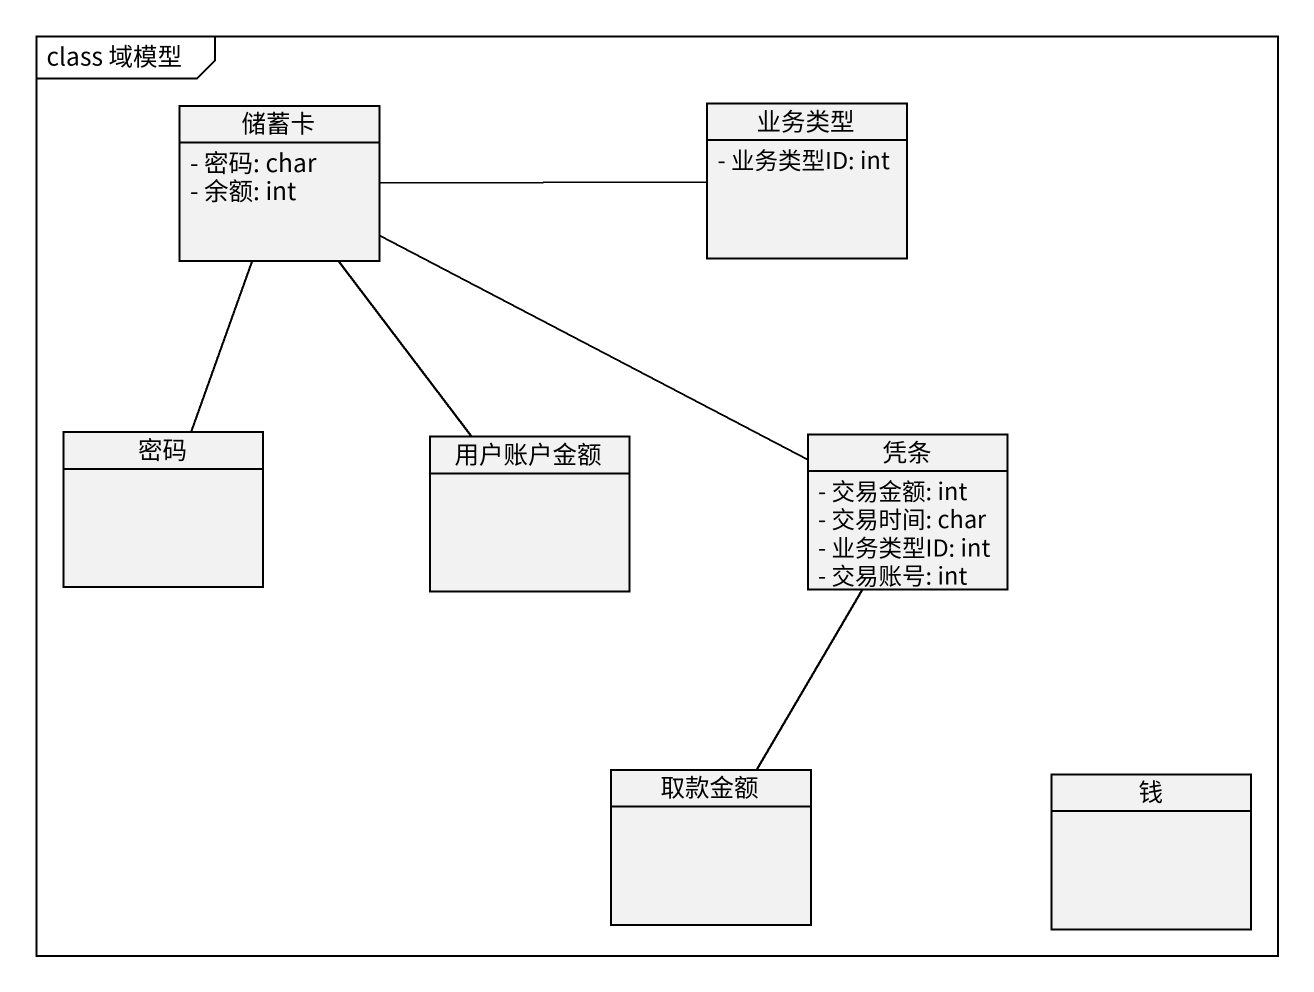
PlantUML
@startuml
mainframe class 域模型
hide circle
hide empty members
skinparam classAttributeIconSize 0
class 储蓄卡 {
  - 密码: char
  - 余额: int
}
class 业务类型 {
  - 业务类型ID: int
}
class 密码
class 用户账户金额
class 凭条 {
  - 交易金额: int
  - 交易时间: char
  - 业务类型ID: int
  - 交易账号: int
}
class 取款金额
class 钱
储蓄卡 -right- 业务类型
储蓄卡 -- 密码
储蓄卡 -- 用户账户金额
储蓄卡 -right- 凭条
凭条 -- 取款金额
@enduml
